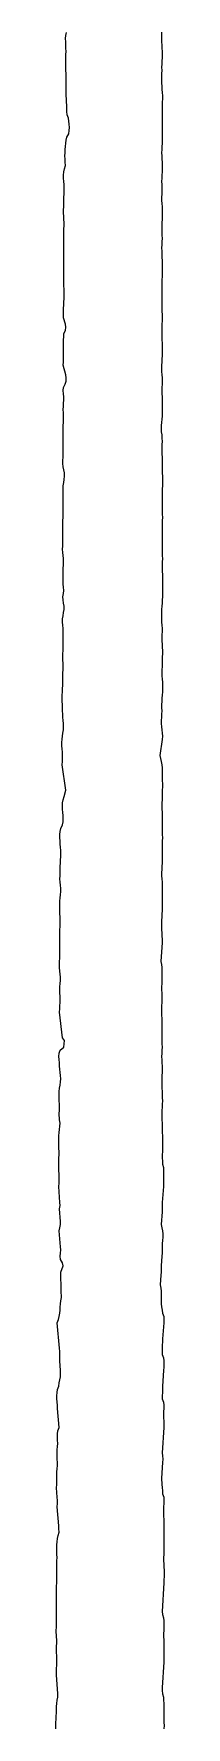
# Model space of a CAD drawing. Extents: x -16 to 11205, y -14909 to 147.
# Drawn here: x 8135 to 8169, y -3519 to -2985 of the extents above; entities that cross this region are included whole.
import ezdxf

# ---------------------------------------------------------------- set-up
doc = ezdxf.new("R2010")
doc.units = 0
doc.layers.get('0').update_dxf_attribs({"color": 1, "linetype": 'CONTINUOUS', "lineweight": 15, "true_color": 0xff0000})

msp = doc.modelspace()

# ---------------------------------------------------------------- linework, layer by layer
for p, q in [((8137.84, -2985.96), (8138.03, -2985.01)), ((8168.05, -2985), (8168.08, -2986)), ((8137.8, -2986.97), (8137.84, -2985.96)), ((8137.83, -2987.99), (8137.8, -2986.97)), ((8137.87, -2989), (8137.83, -2987.99)), ((8137.91, -2990), (8137.87, -2989)), ((8137.92, -2991), (8137.91, -2990)), ((8168.08, -2986), (8168.09, -2987)), ((8168.09, -2987), (8168.1, -2988)), ((8168.1, -2988), (8168.12, -2989)), ((8168.12, -2989), (8168.17, -2990)), ((8168.17, -2990), (8168.23, -2991)), ((8137.86, -2994), (8137.88, -2993)), ((8137.87, -2995), (8137.86, -2994)), ((8137.89, -2996), (8137.87, -2995)), ((8137.88, -2993), (8137.91, -2992)), ((8137.91, -2992), (8137.92, -2991)), ((8168.12, -2995), (8168.1, -2996)), ((8168.16, -2994), (8168.12, -2995)), ((8168.22, -2993), (8168.16, -2994)), ((8168.25, -2992), (8168.22, -2993)), ((8168.23, -2991), (8168.25, -2992)), ((8137.91, -2997), (8137.89, -2996)), ((8137.92, -2998), (8137.91, -2997)), ((8137.92, -2999), (8137.92, -2998)), ((8137.94, -3000), (8137.92, -2999)), ((8137.95, -3001), (8137.94, -3000)), ((8137.98, -3002), (8137.95, -3001)), ((8168.08, -2999), (8168.07, -3000)), ((8168.07, -3000), (8168.07, -3001)), ((8168.07, -3001), (8168.12, -3001.99)), ((8168.1, -2998), (8168.08, -2999)), ((8168.1, -2996), (8168.11, -2997)), ((8168.11, -2997), (8168.1, -2998)), ((8137.98, -3003), (8137.98, -3002)), ((8137.98, -3004), (8137.98, -3003)), ((8138, -3005), (8137.98, -3004)), ((8138.05, -3006), (8138, -3005)), ((8138.12, -3006.99), (8138.05, -3006)), ((8168.12, -3001.99), (8168.2, -3002.99)), ((8168.2, -3002.99), (8168.28, -3003.99)), ((8168.28, -3003.99), (8168.33, -3004.99)), ((8168.32, -3006), (8168.29, -3007)), ((8168.33, -3004.99), (8168.32, -3006)), ((8138.16, -3007.99), (8138.12, -3006.99)), ((8138.17, -3008.99), (8138.16, -3007.99)), ((8138.18, -3009.99), (8138.17, -3008.99)), ((8138.25, -3010.98), (8138.18, -3009.99)), ((8138.68, -3012.03), (8138.25, -3010.98)), ((8168.22, -3009), (8168.21, -3010)), ((8168.21, -3010), (8168.22, -3011)), ((8168.24, -3008), (8168.22, -3009)), ((8168.22, -3011), (8168.24, -3012)), ((8168.29, -3007), (8168.24, -3008)), ((8138.23, -3018.05), (8138.79, -3016.97)), ((8138.81, -3013.02), (8138.68, -3012.03)), ((8138.79, -3016.97), (8138.93, -3015.99)), ((8138.91, -3014), (8138.81, -3013.02)), ((8138.97, -3015), (8138.91, -3014)), ((8138.93, -3015.99), (8138.97, -3015)), ((8168.24, -3016), (8168.23, -3017)), ((8168.23, -3017), (8168.23, -3018)), ((8168.24, -3012), (8168.26, -3013)), ((8168.25, -3015), (8168.24, -3016)), ((8168.27, -3014), (8168.25, -3015)), ((8168.26, -3013), (8168.27, -3014)), ((8137.61, -3022.98), (8137.68, -3021.97)), ((8137.68, -3021.97), (8137.74, -3020.97)), ((8137.74, -3020.97), (8137.83, -3019.97)), ((8137.83, -3019.97), (8138, -3019)), ((8138, -3019), (8138.23, -3018.05)), ((8168.13, -3022), (8168.1, -3023)), ((8168.19, -3021.01), (8168.13, -3022)), ((8168.23, -3020.01), (8168.19, -3021.01)), ((8168.23, -3018), (8168.24, -3019)), ((8168.24, -3019), (8168.23, -3020.01)), ((8137.4, -3028.02), (8137.74, -3026.99)), ((8137.58, -3023.99), (8137.61, -3022.98)), ((8137.61, -3025), (8137.58, -3023.99)), ((8137.69, -3026), (8137.61, -3025)), ((8137.74, -3026.99), (8137.69, -3026)), ((8168.1, -3023), (8168.11, -3024)), ((8168.11, -3024), (8168.17, -3025)), ((8168.17, -3025), (8168.22, -3025.99)), ((8168.22, -3025.99), (8168.26, -3027)), ((8168.26, -3027), (8168.27, -3028)), ((8137.13, -3031), (8137.17, -3030.01)), ((8137.2, -3032), (8137.13, -3031)), ((8137.17, -3030.01), (8137.28, -3029.02)), ((8137.29, -3032.99), (8137.2, -3032)), ((8137.28, -3029.02), (8137.4, -3028.02)), ((8137.35, -3033.99), (8137.29, -3032.99)), ((8168.12, -3031), (8168.09, -3032)), ((8168.09, -3032), (8168.12, -3033)), ((8168.18, -3030.01), (8168.12, -3031)), ((8168.12, -3033), (8168.15, -3034)), ((8168.24, -3029.01), (8168.18, -3030.01)), ((8168.27, -3028), (8168.24, -3029.01)), ((8137.22, -3039.01), (8137.25, -3038.01)), ((8137.25, -3038.01), (8137.27, -3037.01)), ((8137.27, -3037.01), (8137.31, -3036.01)), ((8137.31, -3036.01), (8137.35, -3035)), ((8137.35, -3035), (8137.35, -3033.99)), ((8168.11, -3036), (8168.07, -3037)), ((8168.07, -3037), (8168.08, -3038)), ((8168.08, -3038), (8168.15, -3038.99)), ((8168.16, -3035), (8168.11, -3036)), ((8168.15, -3034), (8168.16, -3035)), ((8137.17, -3041), (8137.19, -3040)), ((8137.17, -3042), (8137.17, -3041)), ((8137.21, -3043), (8137.17, -3042)), ((8137.19, -3040), (8137.22, -3039.01)), ((8137.26, -3043.99), (8137.21, -3043)), ((8168.15, -3038.99), (8168.23, -3039.99)), ((8168.25, -3043), (8168.21, -3044.01)), ((8168.23, -3039.99), (8168.28, -3040.99)), ((8168.29, -3042), (8168.25, -3043)), ((8168.28, -3040.99), (8168.29, -3042)), ((8137.2, -3050), (8137.22, -3049)), ((8137.22, -3049), (8137.25, -3048.01)), ((8137.25, -3048.01), (8137.27, -3047)), ((8137.3, -3045), (8137.26, -3043.99)), ((8137.27, -3047), (8137.3, -3046)), ((8137.3, -3046), (8137.3, -3045)), ((8168.12, -3046), (8168.11, -3047)), ((8168.11, -3047), (8168.14, -3048)), ((8168.16, -3045), (8168.12, -3046)), ((8168.14, -3048), (8168.19, -3049)), ((8168.21, -3044.01), (8168.16, -3045)), ((8168.19, -3049), (8168.22, -3050)), ((8137.18, -3051), (8137.2, -3050)), ((8137.18, -3052), (8137.18, -3051)), ((8137.21, -3053), (8137.18, -3052)), ((8137.26, -3054), (8137.21, -3053)), ((8137.28, -3055), (8137.26, -3054)), ((8168.13, -3052), (8168.1, -3053)), ((8168.1, -3053), (8168.12, -3054)), ((8168.12, -3054), (8168.16, -3055)), ((8168.19, -3051), (8168.13, -3052)), ((8168.22, -3050), (8168.19, -3051)), ((8137.19, -3059), (8137.2, -3058)), ((8137.23, -3060), (8137.19, -3059)), ((8137.2, -3058), (8137.24, -3057)), ((8137.24, -3057), (8137.27, -3056)), ((8137.27, -3056), (8137.28, -3055)), ((8168.16, -3055), (8168.19, -3055.99)), ((8168.19, -3055.99), (8168.22, -3056.99)), ((8168.22, -3056.99), (8168.25, -3057.99)), ((8168.25, -3057.99), (8168.28, -3059)), ((8168.28, -3059), (8168.3, -3060)), ((8137.27, -3061), (8137.23, -3060)), ((8137.25, -3064), (8137.27, -3063)), ((8137.27, -3065), (8137.25, -3064)), ((8137.28, -3062), (8137.27, -3061)), ((8137.27, -3063), (8137.28, -3062)), ((8137.31, -3065.99), (8137.27, -3065)), ((8168.14, -3064), (8168.11, -3065)), ((8168.11, -3065), (8168.12, -3066)), ((8168.19, -3063.01), (8168.14, -3064)), ((8168.25, -3062.01), (8168.19, -3063.01)), ((8168.29, -3061.01), (8168.25, -3062.01)), ((8168.3, -3060), (8168.29, -3061.01)), ((8137.19, -3071.01), (8137.25, -3070.01)), ((8137.25, -3070.01), (8137.31, -3069.01)), ((8137.35, -3067), (8137.31, -3065.99)), ((8137.31, -3069.01), (8137.35, -3068.01)), ((8137.35, -3068.01), (8137.35, -3067)), ((8168.12, -3066), (8168.13, -3067)), ((8168.13, -3067), (8168.14, -3068)), ((8168.14, -3068), (8168.16, -3069)), ((8168.16, -3069), (8168.19, -3070)), ((8168.19, -3070), (8168.2, -3071)), ((8137.11, -3074), (8137.12, -3073)), ((8137.17, -3074.99), (8137.11, -3074)), ((8137.12, -3073), (8137.16, -3072)), ((8137.16, -3072), (8137.19, -3071.01)), ((8137.77, -3077.01), (8137.17, -3074.99)), ((8168.2, -3071), (8168.2, -3072)), ((8168.2, -3072), (8168.2, -3073)), ((8168.2, -3073), (8168.21, -3074)), ((8168.21, -3074), (8168.22, -3075)), ((8168.22, -3075), (8168.22, -3076)), ((8137.16, -3082.01), (8137.19, -3081.01)), ((8137.19, -3081.01), (8137.28, -3080.02)), ((8137.28, -3080.02), (8137.73, -3078.99)), ((8137.73, -3078.99), (8137.82, -3078)), ((8137.82, -3078), (8137.77, -3077.01)), ((8168.14, -3079), (8168.13, -3080)), ((8168.13, -3080), (8168.14, -3081)), ((8168.17, -3078), (8168.14, -3079)), ((8168.14, -3081), (8168.17, -3082)), ((8168.2, -3077), (8168.17, -3078)), ((8168.22, -3076), (8168.2, -3077)), ((8137.14, -3085), (8137.15, -3084)), ((8137.15, -3086), (8137.14, -3085)), ((8137.15, -3084), (8137.16, -3083)), ((8137.17, -3087), (8137.15, -3086)), ((8137.16, -3083), (8137.16, -3082.01)), ((8168.17, -3082), (8168.21, -3083)), ((8168.21, -3083), (8168.24, -3084)), ((8168.23, -3086), (8168.21, -3087.01)), ((8168.24, -3085), (8168.23, -3086)), ((8168.24, -3084), (8168.24, -3085)), ((8137.01, -3090), (8137.1, -3089)), ((8137.81, -3093.02), (8137.01, -3090)), ((8137.1, -3089), (8137.16, -3088)), ((8137.16, -3088), (8137.17, -3087)), ((8168.09, -3090), (8168.06, -3091)), ((8168.06, -3091), (8168.08, -3092)), ((8168.14, -3089), (8168.09, -3090)), ((8168.18, -3088.01), (8168.14, -3089)), ((8168.21, -3087.01), (8168.18, -3088.01)), ((8137.02, -3098), (8137.09, -3097.01)), ((8137.09, -3097.01), (8137.67, -3095.96)), ((8137.67, -3095.96), (8137.95, -3095)), ((8138.02, -3094), (8137.81, -3093.02)), ((8137.95, -3095), (8138.02, -3094)), ((8168.08, -3092), (8168.14, -3093)), ((8168.14, -3093), (8168.21, -3093.99)), ((8168.17, -3097), (8168.16, -3098)), ((8168.22, -3096), (8168.17, -3097)), ((8168.21, -3093.99), (8168.24, -3095)), ((8168.24, -3095), (8168.22, -3096)), ((8137.09, -3099), (8137.02, -3098)), ((8137.08, -3103), (8137.15, -3102)), ((8137.18, -3100), (8137.09, -3099)), ((8137.15, -3102), (8137.2, -3101)), ((8137.2, -3101), (8137.18, -3100)), ((8168.16, -3098), (8168.2, -3099)), ((8168.2, -3099), (8168.25, -3100)), ((8168.28, -3102), (8168.24, -3103)), ((8168.25, -3100), (8168.29, -3101)), ((8168.29, -3101), (8168.28, -3102)), ((8137.06, -3104), (8137.08, -3103)), ((8137.09, -3105), (8137.06, -3104)), ((8137.13, -3106), (8137.09, -3105)), ((8137.09, -3108), (8137.13, -3107)), ((8137.13, -3107), (8137.13, -3106)), ((8168.17, -3107.01), (8168.06, -3108)), ((8168.22, -3106.01), (8168.17, -3107.01)), ((8168.24, -3103), (8168.21, -3104.01)), ((8168.21, -3104.01), (8168.21, -3105.01)), ((8168.21, -3105.01), (8168.22, -3106.01)), ((8137, -3110), (8137.03, -3109)), ((8137, -3111), (8137, -3110)), ((8137.02, -3112), (8137, -3111)), ((8137.05, -3113), (8137.02, -3112)), ((8137.03, -3109), (8137.09, -3108)), ((8137.07, -3114), (8137.05, -3113)), ((8167.94, -3109), (8167.91, -3110)), ((8167.91, -3110), (8167.98, -3111)), ((8168.06, -3108), (8167.94, -3109)), ((8167.98, -3111), (8168.11, -3111.99)), ((8168.11, -3111.99), (8168.2, -3112.99)), ((8168.2, -3112.99), (8168.22, -3113.99)), ((8136.98, -3119), (8137, -3118)), ((8137, -3118), (8137.02, -3117)), ((8137.02, -3117), (8137.05, -3116)), ((8137.05, -3116), (8137.07, -3115)), ((8137.07, -3115), (8137.07, -3114)), ((8168.16, -3116), (8168.15, -3117)), ((8168.15, -3117), (8168.18, -3117.99)), ((8168.19, -3115), (8168.16, -3116)), ((8168.18, -3117.99), (8168.24, -3118.99)), ((8168.22, -3113.99), (8168.19, -3115)), ((8136.93, -3121), (8136.95, -3120)), ((8137, -3122), (8136.93, -3121)), ((8136.95, -3120), (8136.98, -3119)), ((8137.18, -3122.98), (8137, -3122)), ((8137.39, -3123.97), (8137.18, -3122.98)), ((8168.24, -3118.99), (8168.29, -3119.99)), ((8168.27, -3122), (8168.26, -3123)), ((8168.26, -3123), (8168.28, -3124)), ((8168.29, -3121), (8168.27, -3122)), ((8168.29, -3119.99), (8168.29, -3121)), ((8137.04, -3129), (8137.07, -3128.01)), ((8137.05, -3130), (8137.04, -3129)), ((8137.07, -3128.01), (8137.2, -3127.02)), ((8137.2, -3127.02), (8137.38, -3126.02)), ((8137.38, -3126.02), (8137.47, -3124.99)), ((8137.47, -3124.99), (8137.39, -3123.97)), ((8168.29, -3129.01), (8168.23, -3130)), ((8168.28, -3124), (8168.32, -3124.99)), ((8168.35, -3128.01), (8168.29, -3129.01)), ((8168.32, -3124.99), (8168.35, -3126)), ((8168.35, -3126), (8168.37, -3127)), ((8168.37, -3127), (8168.35, -3128.01)), ((8137.01, -3133), (8137.03, -3132)), ((8137.02, -3134), (8137.01, -3133)), ((8137.05, -3135), (8137.02, -3134)), ((8137.03, -3132), (8137.05, -3131)), ((8137.05, -3131), (8137.05, -3130)), ((8168.23, -3130), (8168.22, -3131)), ((8168.22, -3131), (8168.24, -3132)), ((8168.24, -3132), (8168.28, -3133)), ((8168.28, -3133), (8168.29, -3134)), ((8168.29, -3134), (8168.29, -3135)), ((8136.93, -3140), (8136.95, -3139)), ((8136.95, -3139), (8136.98, -3138)), ((8136.98, -3138), (8137.02, -3137)), ((8137.02, -3137), (8137.05, -3136)), ((8137.05, -3136), (8137.05, -3135)), ((8168.3, -3139), (8168.26, -3140)), ((8168.29, -3135), (8168.3, -3136)), ((8168.3, -3136), (8168.31, -3137)), ((8168.32, -3138), (8168.3, -3139)), ((8168.31, -3137), (8168.32, -3138)), ((8136.91, -3142), (8136.92, -3141)), ((8136.91, -3143), (8136.91, -3142)), ((8136.93, -3144), (8136.91, -3143)), ((8136.92, -3141), (8136.93, -3140)), ((8136.92, -3146), (8136.93, -3145)), ((8136.93, -3145), (8136.93, -3144)), ((8168.26, -3140), (8168.24, -3141)), ((8168.24, -3141), (8168.25, -3142)), ((8168.25, -3142), (8168.27, -3143)), ((8168.27, -3143), (8168.3, -3144)), ((8168.29, -3145), (8168.27, -3146)), ((8168.3, -3144), (8168.29, -3145)), ((8136.84, -3148), (8136.87, -3147)), ((8136.89, -3149.01), (8136.84, -3148)), ((8136.87, -3147), (8136.92, -3146)), ((8137.01, -3150), (8136.89, -3149.01)), ((8137.13, -3150.99), (8137.01, -3150)), ((8168.23, -3147), (8168.21, -3148)), ((8168.21, -3148), (8168.23, -3149)), ((8168.27, -3146), (8168.23, -3147)), ((8168.23, -3149), (8168.29, -3150)), ((8168.29, -3150), (8168.33, -3151)), ((8136.99, -3155), (8137.03, -3154)), ((8136.99, -3156), (8136.99, -3155)), ((8137.03, -3154), (8137.11, -3153)), ((8137.11, -3153), (8137.16, -3152)), ((8137.16, -3152), (8137.13, -3150.99)), ((8168.26, -3153), (8168.25, -3154)), ((8168.25, -3154), (8168.28, -3155)), ((8168.31, -3152), (8168.26, -3153)), ((8168.28, -3155), (8168.33, -3155.99)), ((8168.33, -3151), (8168.31, -3152)), ((8136.97, -3157), (8136.99, -3156)), ((8136.98, -3158), (8136.97, -3157)), ((8137.05, -3159), (8136.98, -3158)), ((8137.15, -3160), (8137.05, -3159)), ((8137.08, -3162), (8137.18, -3161)), ((8137.18, -3161), (8137.15, -3160)), ((8168.33, -3160), (8168.32, -3161)), ((8168.32, -3161), (8168.33, -3162.01)), ((8168.33, -3155.99), (8168.35, -3156.99)), ((8168.34, -3159), (8168.33, -3160)), ((8168.35, -3158), (8168.34, -3159)), ((8168.35, -3156.99), (8168.35, -3158)), ((8136.96, -3163), (8137.08, -3162)), ((8136.98, -3164), (8136.96, -3163)), ((8137.16, -3164.99), (8136.98, -3164)), ((8137.33, -3166), (8137.16, -3164.99)), ((8137.33, -3167.01), (8137.33, -3166)), ((8168.16, -3166.01), (8168.1, -3167)), ((8168.24, -3165.01), (8168.16, -3166.01)), ((8168.31, -3164.01), (8168.24, -3165.01)), ((8168.34, -3163.01), (8168.31, -3164.01)), ((8168.33, -3162.01), (8168.34, -3163.01)), ((8136.86, -3169.99), (8136.97, -3169)), ((8136.86, -3171), (8136.86, -3169.99)), ((8136.93, -3172), (8136.86, -3171)), ((8137, -3173), (8136.93, -3172)), ((8136.97, -3169), (8137.17, -3168.01)), ((8137.17, -3168.01), (8137.33, -3167.01)), ((8168.06, -3168), (8168.05, -3169)), ((8168.05, -3169), (8168.06, -3170)), ((8168.1, -3167), (8168.06, -3168)), ((8168.06, -3170), (8168.1, -3171)), ((8168.1, -3171), (8168.18, -3172)), ((8168.18, -3172), (8168.23, -3173)), ((8137.04, -3174), (8137, -3173)), ((8137, -3176), (8137.03, -3175)), ((8137, -3177), (8137, -3176)), ((8137.01, -3178), (8137, -3177)), ((8137.03, -3175), (8137.04, -3174)), ((8168.15, -3175), (8168.12, -3176)), ((8168.12, -3176), (8168.16, -3176.99)), ((8168.21, -3174), (8168.15, -3175)), ((8168.16, -3176.99), (8168.24, -3177.99)), ((8168.23, -3173), (8168.21, -3174)), ((8136.91, -3182), (8136.93, -3181)), ((8136.94, -3183), (8136.91, -3182)), ((8136.93, -3181), (8136.98, -3180)), ((8136.98, -3180), (8137.02, -3179)), ((8137.02, -3179), (8137.01, -3178)), ((8168.24, -3177.99), (8168.31, -3178.99)), ((8168.31, -3182), (8168.3, -3183.01)), ((8168.31, -3178.99), (8168.34, -3179.99)), ((8168.32, -3181), (8168.31, -3182)), ((8168.34, -3179.99), (8168.32, -3181)), ((8136.93, -3187), (8136.97, -3186)), ((8136.93, -3188), (8136.93, -3187)), ((8136.94, -3189), (8136.93, -3188)), ((8136.98, -3184), (8136.94, -3183)), ((8136.97, -3186), (8136.99, -3185)), ((8136.99, -3185), (8136.98, -3184)), ((8168.15, -3186), (8168.14, -3187)), ((8168.14, -3187), (8168.2, -3187.99)), ((8168.21, -3185.01), (8168.15, -3186)), ((8168.2, -3187.99), (8168.29, -3188.99)), ((8168.27, -3184.01), (8168.21, -3185.01)), ((8168.3, -3183.01), (8168.27, -3184.01)), ((8136.73, -3193.99), (8136.79, -3192.99)), ((8136.79, -3192.99), (8136.86, -3191.99)), ((8136.86, -3191.99), (8136.92, -3191)), ((8136.92, -3191), (8136.94, -3190)), ((8136.94, -3190), (8136.94, -3189)), ((8168.29, -3188.99), (8168.36, -3189.99)), ((8168.36, -3193.02), (8168.29, -3194.02)), ((8168.36, -3189.99), (8168.38, -3191)), ((8168.39, -3192.01), (8168.36, -3193.02)), ((8168.38, -3191), (8168.39, -3192.01)), ((8136.69, -3195), (8136.73, -3193.99)), ((8136.71, -3196), (8136.69, -3195)), ((8136.76, -3197.01), (8136.71, -3196)), ((8136.81, -3198.01), (8136.76, -3197.01)), ((8136.85, -3199.01), (8136.81, -3198.01)), ((8168.11, -3196.01), (8168.08, -3197)), ((8168.08, -3197), (8168.09, -3198)), ((8168.09, -3198), (8168.11, -3199)), ((8168.19, -3195.01), (8168.11, -3196.01)), ((8168.29, -3194.02), (8168.19, -3195.01)), ((8136.88, -3200.01), (8136.85, -3199.01)), ((8136.96, -3201), (8136.88, -3200.01)), ((8137.06, -3202), (8136.96, -3201)), ((8137.15, -3203), (8137.06, -3202)), ((8137.08, -3205.01), (8137.16, -3204.01)), ((8137.16, -3204.01), (8137.15, -3203)), ((8168.01, -3201), (8167.96, -3202)), ((8167.96, -3202), (8167.96, -3203)), ((8167.96, -3203), (8168.04, -3204)), ((8168.08, -3200), (8168.01, -3201)), ((8168.04, -3204), (8168.17, -3204.99)), ((8168.11, -3199), (8168.08, -3200)), ((8136.57, -3208.99), (8136.66, -3207.97)), ((8136.58, -3210), (8136.57, -3208.99)), ((8136.66, -3207.97), (8136.79, -3206.98)), ((8136.79, -3206.98), (8136.93, -3205.99)), ((8136.93, -3205.99), (8137.08, -3205.01)), ((8168.24, -3208.03), (8167.55, -3213.04)), ((8168.17, -3204.99), (8168.3, -3206)), ((8168.35, -3207.02), (8168.24, -3208.03)), ((8168.3, -3206), (8168.35, -3207.02)), ((8136.67, -3211.01), (8136.58, -3210)), ((8136.8, -3212.01), (8136.67, -3211.01)), ((8136.76, -3215), (8136.84, -3214)), ((8136.86, -3213), (8136.8, -3212.01)), ((8136.84, -3214), (8136.86, -3213)), ((8167.55, -3213.04), (8167.73, -3214.04)), ((8167.73, -3214.04), (8167.96, -3215.01)), ((8136.71, -3216), (8136.76, -3215)), ((8137.9, -3224), (8136.71, -3216)), ((8167.96, -3215.01), (8168.17, -3215.97)), ((8168.17, -3215.97), (8168.29, -3216.97)), ((8168.31, -3217.98), (8168.28, -3218.99)), ((8168.28, -3218.99), (8168.28, -3219.99)), ((8168.28, -3219.99), (8168.31, -3221)), ((8168.29, -3216.97), (8168.31, -3217.98)), ((8137.31, -3226.05), (8137.9, -3224)), ((8168.26, -3225.01), (8168.24, -3226.01)), ((8168.3, -3224.01), (8168.26, -3225.01)), ((8168.33, -3223), (8168.3, -3224.01)), ((8168.31, -3221), (8168.34, -3222)), ((8168.34, -3222), (8168.33, -3223)), ((8136.76, -3228.99), (8136.83, -3227.98)), ((8136.82, -3230), (8136.76, -3228.99)), ((8136.92, -3231), (8136.82, -3230)), ((8136.83, -3227.98), (8137.05, -3227.01)), ((8137.05, -3227.01), (8137.31, -3226.05)), ((8168.17, -3228), (8168.15, -3229)), ((8168.15, -3229), (8168.18, -3230)), ((8168.21, -3227), (8168.17, -3228)), ((8168.18, -3230), (8168.24, -3230.99)), ((8168.24, -3226.01), (8168.21, -3227)), ((8136.08, -3237.01), (8136.28, -3236.05)), ((8136.28, -3236.05), (8136.82, -3234.97)), ((8136.82, -3234.97), (8136.99, -3234)), ((8137.02, -3232), (8136.92, -3231)), ((8136.99, -3234), (8137.06, -3233)), ((8137.06, -3233), (8137.02, -3232)), ((8168.24, -3230.99), (8168.3, -3231.99)), ((8168.28, -3234), (8168.24, -3235)), ((8168.24, -3235), (8168.24, -3236)), ((8168.24, -3236), (8168.26, -3237)), ((8168.31, -3233), (8168.28, -3234)), ((8168.3, -3231.99), (8168.31, -3233)), ((8135.96, -3239), (8135.97, -3238)), ((8136.03, -3240), (8135.96, -3239)), ((8135.97, -3238), (8136.08, -3237.01)), ((8136.12, -3240.99), (8136.03, -3240)), ((8136.2, -3241.99), (8136.12, -3240.99)), ((8168.27, -3241), (8168.25, -3242)), ((8168.26, -3237), (8168.3, -3238)), ((8168.3, -3240), (8168.27, -3241)), ((8168.3, -3238), (8168.32, -3239)), ((8168.32, -3239), (8168.3, -3240)), ((8136.14, -3247.01), (8136.21, -3246.01)), ((8136.26, -3242.99), (8136.2, -3241.99)), ((8136.21, -3246.01), (8136.26, -3245.01)), ((8136.28, -3244), (8136.26, -3242.99)), ((8136.26, -3245.01), (8136.28, -3244)), ((8168.23, -3246), (8168.21, -3247.01)), ((8168.24, -3245), (8168.23, -3246)), ((8168.25, -3244), (8168.24, -3245)), ((8168.25, -3242), (8168.25, -3243)), ((8168.25, -3243), (8168.25, -3244)), ((8136.02, -3252), (8136.03, -3251)), ((8136.06, -3253), (8136.02, -3252)), ((8136.03, -3251), (8136.04, -3250)), ((8136.04, -3250), (8136.06, -3249)), ((8136.06, -3249), (8136.09, -3248)), ((8136.09, -3248), (8136.14, -3247.01)), ((8168.09, -3250), (8168.08, -3251)), ((8168.08, -3251), (8168.14, -3252)), ((8168.14, -3249), (8168.09, -3250)), ((8168.18, -3248.01), (8168.14, -3249)), ((8168.14, -3252), (8168.22, -3252.99)), ((8168.21, -3247.01), (8168.18, -3248.01)), ((8136.15, -3253.99), (8136.06, -3253)), ((8136.08, -3258), (8136.2, -3257.01)), ((8136.25, -3255), (8136.15, -3253.99)), ((8136.2, -3257.01), (8136.27, -3256)), ((8136.27, -3256), (8136.25, -3255)), ((8168.22, -3252.99), (8168.27, -3253.99)), ((8168.27, -3253.99), (8168.28, -3254.99)), ((8168.28, -3254.99), (8168.28, -3256)), ((8168.28, -3256), (8168.28, -3257)), ((8168.28, -3257), (8168.29, -3258)), ((8135.98, -3260), (8136, -3259)), ((8135.99, -3261), (8135.98, -3260)), ((8136, -3262), (8135.99, -3261)), ((8136, -3259), (8136.08, -3258)), ((8136.02, -3263), (8136, -3262)), ((8168.22, -3262.01), (8168.18, -3263.01)), ((8168.25, -3261.01), (8168.22, -3262.01)), ((8168.28, -3260.01), (8168.25, -3261.01)), ((8168.3, -3259), (8168.28, -3260.01)), ((8168.29, -3258), (8168.3, -3259)), ((8136.04, -3264), (8136.02, -3263)), ((8136.02, -3268), (8136.03, -3267)), ((8136.02, -3269), (8136.02, -3268)), ((8136.03, -3267), (8136.04, -3266)), ((8136.05, -3265), (8136.04, -3264)), ((8136.04, -3266), (8136.05, -3265)), ((8168.04, -3266), (8168.02, -3267)), ((8168.02, -3267), (8168.04, -3268)), ((8168.08, -3265), (8168.04, -3266)), ((8168.04, -3268), (8168.11, -3269)), ((8168.13, -3264.01), (8168.08, -3265)), ((8168.18, -3263.01), (8168.13, -3264.01)), ((8135.98, -3274), (8135.99, -3273)), ((8135.99, -3273), (8136, -3272)), ((8136, -3272), (8136.01, -3271)), ((8136.01, -3270), (8136.02, -3269)), ((8136.01, -3271), (8136.01, -3270)), ((8168.24, -3272.03), (8167.88, -3278.02)), ((8168.11, -3269), (8168.2, -3270)), ((8168.2, -3270), (8168.28, -3271.02)), ((8168.28, -3271.02), (8168.24, -3272.03)), ((8135.86, -3279), (8135.9, -3278)), ((8135.9, -3278), (8135.93, -3277)), ((8135.93, -3277), (8135.96, -3276)), ((8135.96, -3276), (8135.98, -3275)), ((8135.98, -3275), (8135.98, -3274)), ((8167.88, -3278.02), (8168.1, -3278.98)), ((8135.86, -3280.01), (8135.86, -3279)), ((8136.07, -3282), (8135.86, -3280.01)), ((8136.17, -3283), (8136.07, -3282)), ((8136.07, -3285), (8136.17, -3284)), ((8136.17, -3284), (8136.17, -3283)), ((8168.1, -3278.98), (8168.18, -3279.98)), ((8168.16, -3284), (8168.11, -3285)), ((8168.19, -3283), (8168.16, -3284)), ((8168.18, -3279.98), (8168.19, -3280.99)), ((8168.19, -3280.99), (8168.19, -3282)), ((8168.19, -3282), (8168.19, -3283)), ((8135.96, -3287), (8135.97, -3286)), ((8136.02, -3288), (8135.96, -3287)), ((8135.97, -3286), (8136.07, -3285)), ((8136.09, -3289), (8136.02, -3288)), ((8136.12, -3290), (8136.09, -3289)), ((8168.11, -3285), (8168.08, -3286)), ((8168.08, -3286), (8168.1, -3287)), ((8168.1, -3287), (8168.15, -3288)), ((8168.15, -3288), (8168.19, -3289)), ((8168.19, -3289), (8168.19, -3290)), ((8135.85, -3293.99), (8135.93, -3293)), ((8136.78, -3302.07), (8135.85, -3293.99)), ((8135.93, -3293), (8136.02, -3292)), ((8136.02, -3292), (8136.1, -3291)), ((8136.1, -3291), (8136.12, -3290)), ((8168.09, -3292), (8168.06, -3293)), ((8168.06, -3293), (8168.07, -3294)), ((8168.07, -3294), (8168.1, -3295)), ((8168.14, -3291), (8168.09, -3292)), ((8168.19, -3290), (8168.14, -3291)), ((8168.1, -3295), (8168.13, -3296)), ((8168.13, -3296), (8168.15, -3297)), ((8168.15, -3300), (8168.14, -3301)), ((8168.15, -3297), (8168.16, -3298)), ((8168.16, -3299), (8168.15, -3300)), ((8168.16, -3298), (8168.16, -3299)), ((8136.12, -3306.04), (8137.19, -3305.05)), ((8137.39, -3302.93), (8136.78, -3302.07)), ((8137.19, -3305.05), (8137.39, -3302.93)), ((8168.14, -3301), (8168.15, -3302)), ((8168.15, -3302), (8168.17, -3303)), ((8168.17, -3303), (8168.2, -3304)), ((8168.21, -3305), (8168.18, -3306)), ((8168.2, -3304), (8168.21, -3305)), ((8135.67, -3307.96), (8135.77, -3306.94)), ((8135.73, -3308.99), (8135.67, -3307.96)), ((8135.82, -3310), (8135.73, -3308.99)), ((8135.77, -3306.94), (8136.12, -3306.04)), ((8135.87, -3311.01), (8135.82, -3310)), ((8168.13, -3307), (8168.1, -3308)), ((8168.1, -3308), (8168.11, -3309)), ((8168.11, -3309), (8168.16, -3310)), ((8168.18, -3306), (8168.13, -3307)), ((8168.16, -3310), (8168.22, -3311)), ((8136.16, -3313.99), (8135.87, -3311.01)), ((8136.03, -3317), (8136.2, -3316.01)), ((8136.25, -3315), (8136.16, -3313.99)), ((8136.2, -3316.01), (8136.25, -3315)), ((8168.15, -3315), (8168.12, -3316)), ((8168.12, -3316), (8168.12, -3317)), ((8168.2, -3314), (8168.15, -3315)), ((8168.24, -3313), (8168.2, -3314)), ((8168.22, -3311), (8168.26, -3312)), ((8168.26, -3312), (8168.24, -3313)), ((8135.75, -3321), (8135.76, -3319.99)), ((8135.8, -3322), (8135.75, -3321)), ((8135.76, -3319.99), (8135.81, -3318.99)), ((8135.81, -3318.99), (8135.89, -3317.99)), ((8135.89, -3317.99), (8136.03, -3317)), ((8168.12, -3317), (8168.17, -3317.99)), ((8168.17, -3317.99), (8168.23, -3318.99)), ((8168.23, -3318.99), (8168.27, -3319.99)), ((8168.27, -3319.99), (8168.3, -3320.99)), ((8168.3, -3320.99), (8168.32, -3322)), ((8135.75, -3326), (8135.82, -3325)), ((8135.91, -3328), (8135.75, -3326)), ((8135.87, -3323), (8135.8, -3322)), ((8135.82, -3325), (8135.89, -3324)), ((8135.89, -3324), (8135.87, -3323)), ((8168.17, -3325.01), (8168.11, -3326)), ((8168.11, -3326), (8168.11, -3327)), ((8168.26, -3324.01), (8168.17, -3325.01)), ((8168.31, -3323.01), (8168.26, -3324.01)), ((8168.32, -3322), (8168.31, -3323.01)), ((8135.68, -3332.98), (8135.74, -3331.98)), ((8135.74, -3331.98), (8135.87, -3330.99)), ((8135.87, -3330.99), (8136, -3330)), ((8136.03, -3329), (8135.91, -3328)), ((8136, -3330), (8136.03, -3329)), ((8168.11, -3327), (8168.17, -3328)), ((8168.17, -3328), (8168.23, -3328.99)), ((8168.23, -3328.99), (8168.27, -3329.99)), ((8168.27, -3329.99), (8168.29, -3330.99)), ((8168.29, -3330.99), (8168.31, -3331.99)), ((8168.31, -3331.99), (8168.32, -3332.99)), ((8135.64, -3335), (8135.65, -3333.99)), ((8135.64, -3336), (8135.64, -3335)), ((8135.68, -3337), (8135.64, -3336)), ((8135.65, -3333.99), (8135.68, -3332.98)), ((8135.75, -3338), (8135.68, -3337)), ((8168.32, -3332.99), (8168.33, -3334)), ((8168.33, -3334), (8168.34, -3335)), ((8168.35, -3337), (8168.33, -3338)), ((8168.34, -3335), (8168.35, -3336)), ((8168.35, -3336), (8168.35, -3337)), ((8135.68, -3339.99), (8135.75, -3339)), ((8135.68, -3344.01), (8135.68, -3339.99)), ((8135.75, -3339), (8135.75, -3338)), ((8168.33, -3338), (8168.31, -3339)), ((8168.31, -3339), (8168.31, -3340)), ((8168.31, -3340), (8168.34, -3341)), ((8168.34, -3341), (8168.37, -3342)), ((8168.37, -3342), (8168.71, -3343)), ((8135.65, -3348.99), (8135.71, -3347.99)), ((8135.71, -3345.01), (8135.68, -3344.01)), ((8135.72, -3346), (8135.71, -3345.01)), ((8135.71, -3347.99), (8135.72, -3347)), ((8135.72, -3347), (8135.72, -3346)), ((8168.7, -3344), (8168.68, -3345)), ((8168.68, -3345), (8168.68, -3346)), ((8168.68, -3346), (8168.7, -3347)), ((8168.71, -3343), (8168.7, -3344)), ((8168.7, -3347), (8168.71, -3348)), ((8168.71, -3348), (8168.7, -3349)), ((8136.01, -3354), (8135.65, -3348.99)), ((8168.7, -3349), (8168.26, -3354.01)), ((8135.91, -3356), (8136.04, -3355)), ((8136.13, -3360), (8135.91, -3356)), ((8136.04, -3355), (8136.01, -3354)), ((8168.25, -3357.02), (8167.92, -3361.01)), ((8168.26, -3354.01), (8168.25, -3355.01)), ((8168.25, -3355.01), (8168.27, -3356.02)), ((8168.27, -3356.02), (8168.25, -3357.02)), ((8135.8, -3362.99), (8136, -3362)), ((8136.21, -3367.98), (8135.8, -3362.99)), ((8136, -3362), (8136.16, -3361)), ((8136.16, -3361), (8136.13, -3360)), ((8167.92, -3361.01), (8168.15, -3361.98)), ((8168.15, -3361.98), (8168.36, -3362.96)), ((8168.36, -3362.96), (8168.45, -3363.97)), ((8168.45, -3363.97), (8168.44, -3365)), ((8136.15, -3369.99), (8136.24, -3368.99)), ((8136.24, -3368.99), (8136.21, -3367.98)), ((8168.29, -3367.01), (8168.25, -3368.01)), ((8168.25, -3368.01), (8168.25, -3369.01)), ((8168.25, -3369.01), (8168.25, -3370.01)), ((8168.37, -3366.01), (8168.29, -3367.01)), ((8168.44, -3365), (8168.37, -3366.01)), ((8136.06, -3371), (8136.15, -3369.99)), ((8136.13, -3371.99), (8136.06, -3371)), ((8136.78, -3373.02), (8136.13, -3371.99)), ((8136.27, -3376.06), (8137.07, -3374)), ((8137.07, -3374), (8136.78, -3373.02)), ((8167.96, -3374), (8167.95, -3375)), ((8168.2, -3371.01), (8167.96, -3374)), ((8168.25, -3370.01), (8168.2, -3371.01)), ((8136.39, -3381.94), (8136.27, -3376.06)), ((8167.88, -3376.99), (8167.67, -3380.01)), ((8167.67, -3380.01), (8167.79, -3381.01)), ((8167.94, -3376), (8167.88, -3376.99)), ((8167.95, -3375), (8167.94, -3376)), ((8136.17, -3386.02), (8136.29, -3385.03)), ((8136.29, -3385.03), (8136.45, -3384.01)), ((8136.45, -3384.01), (8136.39, -3381.94)), ((8167.79, -3381.01), (8167.93, -3382)), ((8167.93, -3382), (8167.99, -3383)), ((8167.95, -3384), (8167.93, -3385)), ((8167.93, -3385), (8167.98, -3386)), ((8167.99, -3383), (8167.95, -3384)), ((8135.17, -3392.01), (8135.6, -3390.95)), ((8135.6, -3390.95), (8135.77, -3389.97)), ((8135.77, -3389.97), (8135.93, -3388.99)), ((8135.93, -3388.99), (8136.04, -3388.01)), ((8136.04, -3388.01), (8136.1, -3387.01)), ((8136.1, -3387.01), (8136.17, -3386.02)), ((8167.98, -3386), (8168.1, -3386.99)), ((8168.1, -3386.99), (8168.24, -3387.97)), ((8168.24, -3387.97), (8168.36, -3388.97)), ((8168.36, -3388.97), (8168.77, -3390.01)), ((8168.77, -3390.01), (8168.8, -3391)), ((8135.84, -3400.01), (8135.17, -3392.01)), ((8168.77, -3392), (8168.34, -3397)), ((8168.8, -3391), (8168.77, -3392)), ((8135.95, -3401), (8135.84, -3400.01)), ((8136, -3402), (8135.95, -3401)), ((8168.31, -3399), (8168.28, -3400)), ((8168.28, -3400), (8168.28, -3401)), ((8168.28, -3401), (8168.31, -3401.99)), ((8168.33, -3398), (8168.31, -3399)), ((8168.34, -3397), (8168.33, -3398)), ((8135.93, -3404), (8135.98, -3403)), ((8136.16, -3407), (8135.93, -3404)), ((8135.98, -3403), (8136, -3402)), ((8168.31, -3401.99), (8168.69, -3403.01)), ((8168.69, -3403.01), (8168.76, -3404.01)), ((8168.76, -3406), (8168.71, -3406.99)), ((8168.76, -3404.01), (8168.79, -3405)), ((8168.79, -3405), (8168.76, -3406)), ((8135.2, -3413.02), (8135.61, -3411.94)), ((8135.61, -3411.94), (8135.77, -3410.96)), ((8135.77, -3410.96), (8135.97, -3410)), ((8135.97, -3410), (8136.15, -3409.01)), ((8136.15, -3409.01), (8136.22, -3408.01)), ((8136.22, -3408.01), (8136.16, -3407)), ((8168.71, -3406.99), (8168.36, -3412)), ((8168.36, -3412), (8168.38, -3413)), ((8135.06, -3416), (8135.07, -3415)), ((8135.21, -3417.99), (8135.06, -3416)), ((8135.07, -3415), (8135.13, -3414.01)), ((8135.13, -3414.01), (8135.2, -3413.02)), ((8168.35, -3414), (8168.31, -3415)), ((8168.31, -3415), (8168.31, -3416)), ((8168.31, -3416), (8168.71, -3417)), ((8168.38, -3413), (8168.35, -3414)), ((8168.71, -3417), (8168.76, -3418)), ((8135.26, -3418.99), (8135.21, -3417.99)), ((8135.73, -3424.99), (8135.26, -3418.99)), ((8168.68, -3420), (8168.64, -3421)), ((8168.64, -3421), (8168.68, -3422)), ((8168.74, -3419), (8168.68, -3420)), ((8168.68, -3422), (8168.75, -3423)), ((8168.76, -3418), (8168.74, -3419)), ((8135.19, -3428), (8135.2, -3427.01)), ((8135.25, -3429), (8135.19, -3428)), ((8135.2, -3427.01), (8135.3, -3426.01)), ((8135.3, -3426.01), (8135.73, -3424.99)), ((8168.82, -3424.99), (8168.22, -3432.98)), ((8168.75, -3423), (8168.81, -3424)), ((8168.81, -3424), (8168.82, -3424.99)), ((8135.12, -3433), (8135.18, -3432.01)), ((8135.12, -3434), (8135.12, -3433)), ((8135.18, -3432.01), (8135.26, -3431.01)), ((8135.29, -3430), (8135.25, -3429)), ((8135.26, -3431.01), (8135.29, -3430)), ((8168.22, -3432.98), (8168.35, -3433.98)), ((8134.97, -3440), (8135.03, -3439)), ((8135.03, -3439), (8135.13, -3438.01)), ((8135.17, -3435), (8135.12, -3434)), ((8135.13, -3438.01), (8135.21, -3437.01)), ((8135.22, -3436), (8135.17, -3435)), ((8135.21, -3437.01), (8135.22, -3436)), ((8168.38, -3436.05), (8168, -3441)), ((8168.35, -3433.98), (8168.42, -3435.01)), ((8168.42, -3435.01), (8168.38, -3436.05)), ((8134.96, -3444), (8134.98, -3443)), ((8135.13, -3446.99), (8134.96, -3444)), ((8134.97, -3441), (8134.97, -3440)), ((8134.99, -3442), (8134.97, -3441)), ((8134.98, -3443), (8134.99, -3442)), ((8168, -3441), (8168.13, -3442.97)), ((8168.13, -3442.97), (8168.29, -3443.95)), ((8168.29, -3443.95), (8168.34, -3444.96)), ((8135.19, -3447.99), (8135.13, -3446.99)), ((8135.17, -3449.99), (8135.19, -3448.99)), ((8135.19, -3448.99), (8135.19, -3447.99)), ((8168.34, -3444.96), (8168.36, -3445.97)), ((8168.36, -3445.97), (8168.74, -3447.01)), ((8168.75, -3449), (8168.73, -3450)), ((8168.74, -3447.01), (8168.76, -3448.01)), ((8168.76, -3448.01), (8168.75, -3449)), ((8135.66, -3456), (8135.17, -3449.99)), ((8168.71, -3451), (8168.7, -3452)), ((8168.7, -3452), (8168.72, -3453.01)), ((8168.73, -3450), (8168.71, -3451)), ((8168.72, -3453.01), (8168.76, -3454.01)), ((8168.76, -3454.01), (8168.8, -3455)), ((8168.8, -3455), (8168.82, -3456)), ((8135.1, -3461.01), (8135.26, -3460.02)), ((8135.26, -3460.02), (8135.4, -3459.03)), ((8135.4, -3459.03), (8135.75, -3457.99)), ((8135.7, -3457), (8135.66, -3456)), ((8135.75, -3457.99), (8135.7, -3457)), ((8168.77, -3460), (8168.76, -3461)), ((8168.8, -3457), (8168.77, -3458)), ((8168.77, -3458), (8168.77, -3459)), ((8168.77, -3459), (8168.77, -3460)), ((8168.82, -3456), (8168.8, -3457)), ((8135.01, -3462), (8135.1, -3461.01)), ((8135.01, -3463), (8135.01, -3462)), ((8135.05, -3464), (8135.01, -3463)), ((8135.07, -3465), (8135.05, -3464)), ((8135.08, -3466), (8135.07, -3465)), ((8168.74, -3465), (8168.71, -3466)), ((8168.75, -3462), (8168.74, -3463)), ((8168.74, -3463), (8168.75, -3464)), ((8168.75, -3464), (8168.74, -3465)), ((8168.76, -3461), (8168.75, -3462)), ((8135.04, -3469), (8135.06, -3468)), ((8135.04, -3470), (8135.04, -3469)), ((8135.06, -3471), (8135.04, -3470)), ((8135.06, -3468), (8135.07, -3467)), ((8135.06, -3472), (8135.06, -3471)), ((8135.07, -3467), (8135.08, -3466)), ((8168.71, -3466), (8168.71, -3467.01)), ((8168.71, -3467.01), (8168.76, -3468.01)), ((8168.76, -3468.01), (8168.83, -3469)), ((8168.83, -3469), (8168.88, -3470)), ((8168.89, -3471), (8168.86, -3471.99)), ((8168.88, -3470), (8168.89, -3471)), ((8134.91, -3477), (8134.92, -3476)), ((8134.92, -3476), (8134.96, -3475)), ((8134.96, -3475), (8135, -3474)), ((8135, -3474), (8135.04, -3473)), ((8135.04, -3473), (8135.06, -3472)), ((8168.76, -3473.98), (8168.28, -3482.98)), ((8168.82, -3472.99), (8168.76, -3473.98)), ((8168.86, -3471.99), (8168.82, -3472.99)), ((8134.91, -3478), (8134.91, -3477)), ((8134.93, -3479), (8134.91, -3478)), ((8134.94, -3480), (8134.93, -3479)), ((8134.93, -3482), (8134.94, -3481)), ((8134.94, -3481), (8134.94, -3480)), ((8134.87, -3488), (8134.92, -3487)), ((8134.91, -3483), (8134.93, -3482)), ((8134.92, -3484), (8134.91, -3483)), ((8134.93, -3485), (8134.92, -3484)), ((8134.92, -3487), (8134.94, -3486)), ((8134.94, -3486), (8134.93, -3485)), ((8168.28, -3482.98), (8168.35, -3483.98)), ((8168.35, -3483.98), (8168.72, -3485.01)), ((8168.72, -3485.01), (8168.74, -3486.01)), ((8168.74, -3486.01), (8168.76, -3487)), ((8168.76, -3487), (8168.77, -3488)), ((8134.84, -3489), (8134.87, -3488)), ((8134.96, -3491), (8134.84, -3489)), ((8135.02, -3492), (8134.96, -3491)), ((8135.01, -3493), (8135.02, -3492)), ((8168.75, -3489), (8168.72, -3490)), ((8168.72, -3490), (8168.72, -3491)), ((8168.72, -3491), (8168.75, -3492)), ((8168.77, -3488), (8168.75, -3489)), ((8168.75, -3492), (8168.78, -3493)), ((8134.9, -3495), (8134.95, -3494)), ((8134.93, -3496), (8134.9, -3495)), ((8135, -3497), (8134.93, -3496)), ((8134.95, -3494), (8135.01, -3493)), ((8135.03, -3498), (8135, -3497)), ((8168.76, -3495), (8168.75, -3496)), ((8168.75, -3496), (8168.75, -3496.99)), ((8168.75, -3496.99), (8168.76, -3497.99)), ((8168.78, -3494), (8168.76, -3495)), ((8168.78, -3493), (8168.78, -3494)), ((8134.87, -3503), (8134.89, -3502)), ((8135.31, -3509), (8134.87, -3503)), ((8134.89, -3502), (8134.92, -3501)), ((8134.92, -3501), (8134.97, -3500)), ((8134.97, -3500), (8135.02, -3499)), ((8135.02, -3499), (8135.03, -3498)), ((8168.74, -3498.99), (8168.26, -3506.99)), ((8168.76, -3497.99), (8168.74, -3498.99)), ((8168.26, -3506.99), (8168.31, -3507.98)), ((8168.31, -3507.98), (8168.34, -3508.99)), ((8134.92, -3512.99), (8135.01, -3512)), ((8134.92, -3513.99), (8134.92, -3512.99)), ((8135.01, -3512), (8135.17, -3511.01)), ((8135.17, -3511.01), (8135.3, -3510.01)), ((8135.3, -3510.01), (8135.31, -3509)), ((8168.34, -3508.99), (8168.7, -3510.01)), ((8168.7, -3510.01), (8168.73, -3511.01)), ((8168.73, -3511.01), (8168.75, -3512)), ((8168.76, -3513), (8168.74, -3514)), ((8168.75, -3512), (8168.76, -3513)), ((8134.71, -3517.99), (8134.77, -3516.99)), ((8134.71, -3519), (8134.71, -3517.99)), ((8134.75, -3520), (8134.71, -3519)), ((8134.77, -3516.99), (8134.86, -3515.99)), ((8134.86, -3515.99), (8134.91, -3514.99)), ((8134.91, -3514.99), (8134.92, -3513.99)), ((8168.74, -3514), (8168.74, -3515)), ((8168.74, -3515), (8168.76, -3516)), ((8168.76, -3516), (8168.79, -3517)), ((8168.79, -3517), (8168.83, -3518)), ((8168.83, -3518), (8168.85, -3519)), ((8168.85, -3519), (8168.83, -3519.99))]:
    msp.add_line(p, q)

doc.saveas('drawing.dxf')
